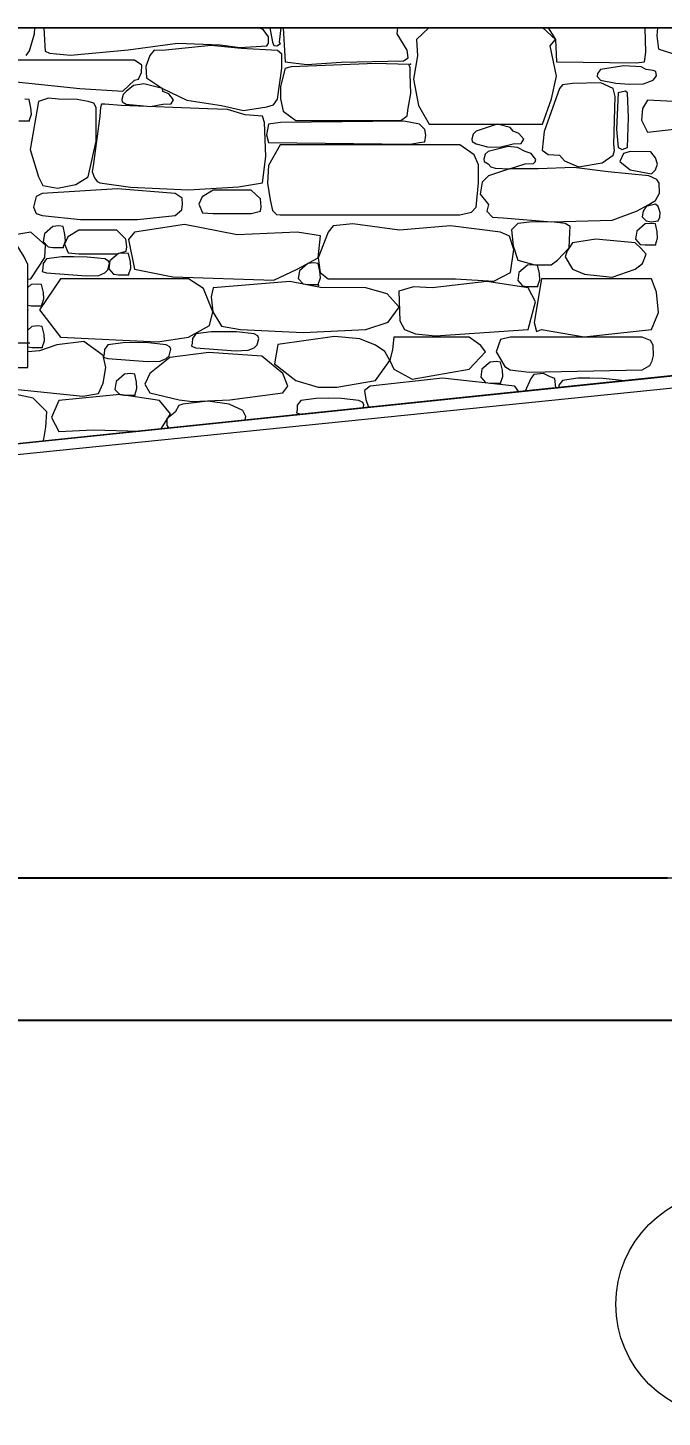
# Model space of a CAD drawing. Header units: millimetres. Extents: x 2399 to 111977, y 1313 to 59551.
# Drawn here: x 96279 to 98246, y 26842 to 31148 of the extents above; entities that cross this region are included whole.
import ezdxf

# ---------------------------------------------------------------- set-up
doc = ezdxf.new("R2010")
doc.units = ezdxf.units.MM
doc.layers.add('2D-чертеж - Общий', color=7, linetype='Continuous')
doc.layers.add('dim', color=7, linetype='Continuous')
doc.layers.add('base', color=255, linetype='Continuous', lineweight=0)
doc.layers.add('main line', color=7, linetype='Continuous', lineweight=13)
doc.layers.add('hatch1', color=7, linetype='Continuous', lineweight=20, true_color=0x6a6a6a)
doc.styles.add('СГЕНЕРИР_СТИЛЬ_1', font='georgia.ttf')
doc.dimstyles.new('СГЕНЕРИР_СТИЛЬ__1', dxfattribs={"dimtxt": 200, "dimasz": 190, "dimexe": 0.18, "dimexo": 0.0625, "dimgap": 0.09, "dimtad": 1, "dimtih": 1, "dimtoh": 1, "dimdec": 3, "dimlfac": 0.001, "dimzin": 0, "dimdsep": 46, "dimtxsty": 'СГЕНЕРИР_СТИЛЬ_1', "dimblk": 'ARROWHEAD_6', "dimblk1": 'ARROWHEAD_6', "dimblk2": 'ARROWHEAD_6', "dimcen": 0.09, "dimse1": 1, "dimse2": 1, "dimclrd": 7, "dimclre": 7, "dimclrt": 7, "dimadec": 0, "dimazin": 0, "dimtfac": 1, "dimtdec": 4, "dimtmove": 0, "dimatfit": 3, "dimfxl": 1, "dimtolj": 1, "dimtzin": 0, "dimarcsym": 0})

# ---------------------------------------------------------------- blocks, each defined once
blk = doc.blocks.new('*X19')
at = {"layer": 'hatch1', "color": 251, "linetype": 'Continuous', "lineweight": 20, "true_color": 0x6a6a6a}
for p, q in [((96342.4, 7714.3), (96358, 7766.6)), ((96358, 7766.6), (96359.2, 7785.2)), ((96386.8, 7785.2), (96390, 7729.5)), ((97066.7, 7779.4), (97053.8, 7785.2)), ((97083.2, 7756.7), (97066.7, 7779.4)), ((97082.9, 7737.3), (97083.2, 7756.7)), ((97087.6, 7785.2), (97095.5, 7741.1)), ((97117.9, 7741.1), (97123, 7785.2)), ((97128.6, 7785.2), (97134.8, 7679.6)), ((97482.5, 7766.2), (97484.7, 7785.2)), ((97513.8, 7716.2), (97482.5, 7766.2)), ((97580.3, 7785.2), (97541.8, 7748.6)), ((97973, 7749.2), (97933.7, 7785.2)), ((97950.3, 7785.2), (97973, 7749.2)), ((98252.8, 7709.7), (98250.9, 7785.2)), ((98288.8, 7760.3), (98290.5, 7785.2)), ((98293.9, 7718.7), (98288.8, 7760.3)), ((96332.1, 7699.7), (96342.4, 7714.3)), ((96390, 7729.5), (96391.4, 7713.1)), ((96391.4, 7713.1), (96404.8, 7706.7)), ((96469.9, 7700.2), (96648.7, 7717.1)), ((96648.7, 7717.1), (96801.1, 7737.6)), ((96728.7, 7715.9), (96715.2, 7699)), ((96754.3, 7714.9), (96728.7, 7715.9)), ((96906, 7730), (96754.3, 7714.9)), ((96801.1, 7737.6), (96934, 7732.3)), ((96998.8, 7721), (96906, 7730)), ((96934, 7732.3), (96994, 7723.8)), ((96994, 7723.8), (97077.8, 7729.5)), ((97110.8, 7714.9), (96998.8, 7721)), ((97077.8, 7729.5), (97082.9, 7737.3)), ((97095.5, 7741.1), (97100, 7730.2)), ((97100, 7730.2), (97109.3, 7728.9)), ((97109.3, 7728.9), (97120.5, 7736.4)), ((97124.4, 7703.7), (97110.8, 7714.9)), ((97120.5, 7736.4), (97117.9, 7741.1)), ((97516.6, 7691.8), (97513.8, 7716.2)), ((97541.8, 7748.6), (97545, 7698.4)), ((97957.1, 7729.6), (97973, 7749.2)), ((97976.6, 7635.2), (97957.1, 7729.6)), ((97973, 7749.2), (97976.8, 7680)), ((98249.6, 7680), (98252.8, 7709.7)), ((98293.9, 7718.7), (98346.1, 7702.1)), ((96667.9, 7685.2), (96251.4, 7685.2)), ((96404.8, 7706.7), (96469.9, 7700.2)), ((96690.1, 7669.3), (96667.9, 7685.2)), ((96689.4, 7646.9), (96690.1, 7669.3)), ((96715.2, 7699), (96702.9, 7665.3)), ((96702.9, 7665.3), (96704.8, 7630.6)), ((97124.4, 7690.2), (97124.4, 7703.7)), ((97124.6, 7660.2), (97124.4, 7690.2)), ((97134.8, 7679.6), (97202.6, 7671.6)), ((97134.8, 7660.1), (97154.4, 7665.1)), ((97154.4, 7665.1), (97414.7, 7675.2)), ((97202.6, 7671.6), (97309.1, 7678.8)), ((97309.1, 7678.8), (97501.5, 7682.4)), ((97414.7, 7675.2), (97518.9, 7672.4)), ((97501.5, 7682.4), (97516.6, 7691.8)), ((97523.1, 7660.9), (97518.9, 7672.4)), ((97545, 7698.4), (97532.8, 7626.1)), ((97976.8, 7680), (98223.4, 7676.8)), ((98185.3, 7667.4), (98112.8, 7656.2)), ((98238.8, 7664.4), (98185.3, 7667.4)), ((98223.4, 7676.8), (98249.6, 7680)), ((98253.9, 7656.2), (98238.8, 7664.4)), ((96251.4, 7622.5), (96498.4, 7596.6)), ((96631.5, 7588.6), (96667.9, 7622.5)), ((96667.9, 7622.5), (96680.2, 7626.3)), ((96680.2, 7626.3), (96689.4, 7646.9)), ((96704.8, 7630.6), (96754.3, 7597.2)), ((97110.8, 7564.4), (97124.6, 7660.2)), ((97134.8, 7660.1), (97120.2, 7602.8)), ((97522.5, 7641), (97523.1, 7660.9)), ((97524.9, 7581.3), (97522.5, 7641)), ((97532.8, 7626.1), (97548.5, 7544.8)), ((97961.1, 7565.5), (97976.6, 7635.2)), ((98103.4, 7644), (98102.2, 7634.3)), ((98102.2, 7634.3), (98112.8, 7622.5)), ((98112.8, 7656.2), (98103.4, 7644)), ((98112.8, 7622.5), (98159.8, 7613.2)), ((98246.2, 7611.9), (98276.5, 7622.5)), ((98276.2, 7652.6), (98253.9, 7656.2)), ((98283.9, 7649.3), (98276.2, 7652.6)), ((98276.5, 7622.5), (98286.5, 7636.6)), ((98286.5, 7636.6), (98283.9, 7649.3)), ((96498.4, 7596.6), (96631.5, 7588.6)), ((96632.4, 7578.3), (96628.3, 7563)), ((96641.9, 7587.5), (96632.4, 7578.3)), ((96664.8, 7606.6), (96641.9, 7587.5)), ((96696.8, 7612), (96664.8, 7606.6)), ((96754.3, 7597.2), (96696.8, 7612)), ((96754.3, 7597.2), (96830.2, 7560.7)), ((96756.1, 7587.5), (96754.3, 7597.2)), ((96774.5, 7580.5), (96756.1, 7587.5)), ((96789.2, 7562.4), (96774.5, 7580.5)), ((97120.2, 7602.8), (97120.5, 7565.3)), ((97516.2, 7535.7), (97524.9, 7581.3)), ((97986, 7596.8), (97938.5, 7464)), ((97994.9, 7608.6), (97986, 7596.8)), ((98025.5, 7612.2), (97994.9, 7608.6)), ((98114.1, 7614.8), (98025.5, 7612.2)), ((98152.4, 7596.8), (98114.1, 7614.8)), ((98158.4, 7572), (98152.4, 7596.8)), ((98159.8, 7613.2), (98202.8, 7610.1)), ((98167.1, 7583.9), (98162.4, 7470.8)), ((98190.7, 7589.2), (98167.1, 7583.9)), ((98196.3, 7583.9), (98190.7, 7589.2)), ((98199.1, 7507.5), (98196.3, 7583.9)), ((98202.8, 7610.1), (98246.2, 7611.9)), ((96341.1, 7562.5), (96327.9, 7564.1)), ((96346.9, 7537.4), (96341.1, 7562.5)), ((96370.2, 7557.2), (96344.5, 7408.3)), ((96348.1, 7517.8), (96346.9, 7537.4)), ((96401.4, 7567.2), (96370.2, 7557.2)), ((96431.8, 7563.5), (96401.4, 7567.2)), ((96490.4, 7562.7), (96431.8, 7563.5)), ((96524, 7557.2), (96490.4, 7562.7)), ((96541.9, 7551.8), (96524, 7557.2)), ((96548.7, 7538), (96541.9, 7551.8)), ((96549.5, 7433.5), (96548.7, 7538)), ((96562.4, 7538.7), (96560.9, 7511.6)), ((96565.5, 7548.4), (96562.4, 7538.7)), ((96576.2, 7548.7), (96565.5, 7548.4)), ((96626.6, 7544.2), (96576.2, 7548.7)), ((96894.2, 7534.5), (96626.6, 7544.2)), ((96628.3, 7563), (96629.3, 7555.5)), ((96629.3, 7555.5), (96641.9, 7548.6)), ((96641.9, 7548.6), (96717.9, 7541)), ((96717.9, 7541), (96756.1, 7548.6)), ((96756.1, 7548.6), (96781.8, 7549.5)), ((96781.8, 7549.5), (96789.2, 7562.4)), ((96830.2, 7560.7), (96937.2, 7544.4)), ((96937.2, 7544.4), (97005.9, 7529.4)), ((97005.9, 7529.4), (97078.3, 7540.1)), ((97078.3, 7540.1), (97099.2, 7546)), ((97099.2, 7546), (97110.8, 7564.4)), ((97120.5, 7565.3), (97128.6, 7527)), ((97512.8, 7512.5), (97516.2, 7535.7)), ((97548.5, 7544.8), (97581.4, 7486.5)), ((97932.6, 7486.5), (97961.1, 7565.5)), ((98154.6, 7424.9), (98158.4, 7572)), ((98243.3, 7535.2), (98240, 7499.2)), ((98258, 7560.8), (98243.3, 7535.2)), ((98434.5, 7552.1), (98258, 7560.8)), ((96309.4, 7497.1), (96341.1, 7497.1)), ((96341.1, 7497.1), (96348.1, 7517.8)), ((96560.9, 7511.6), (96540.6, 7364.4)), ((96956.5, 7532.1), (96894.2, 7534.5)), ((97011, 7515.8), (96956.5, 7532.1)), ((97065.2, 7511.6), (97011, 7515.8)), ((97071.4, 7491.6), (97065.2, 7511.6)), ((97502.6, 7496), (97120.7, 7491.6)), ((97128.6, 7527), (97168.2, 7497.8)), ((97168.2, 7497.8), (97493.6, 7497.8)), ((97493.6, 7497.8), (97512.8, 7512.5)), ((97551.7, 7486.5), (97502.6, 7496)), ((98196.3, 7414.1), (98199.1, 7507.5)), ((98240, 7499.2), (98258, 7461.4)), ((97074.6, 7386.5), (97071.4, 7491.6)), ((97083.1, 7486.5), (97077.4, 7453.5)), ((97077.4, 7453.5), (97083.1, 7429.6)), ((97120.7, 7491.6), (97083.1, 7486.5)), ((97568.2, 7469.5), (97551.7, 7486.5)), ((97571.4, 7452.1), (97568.2, 7469.5)), ((97568.2, 7431.8), (97571.4, 7452.1)), ((97581.4, 7486.5), (97932.6, 7486.5)), ((97717.8, 7455.8), (97713.7, 7440.5)), ((97727.3, 7465.1), (97717.8, 7455.8)), ((97792.8, 7486.4), (97727.3, 7465.1)), ((97832.5, 7476), (97792.8, 7486.4)), ((97841.5, 7465.1), (97832.5, 7476)), ((97859.9, 7458.1), (97841.5, 7465.1)), ((97874.6, 7439.9), (97859.9, 7458.1)), ((97938.5, 7464), (97931.9, 7405.6)), ((98162.4, 7470.8), (98167.1, 7414.1)), ((98258, 7461.4), (98341.1, 7470.7)), ((96344.5, 7408.3), (96370.2, 7323.5)), ((96524, 7323.5), (96549.5, 7433.5)), ((97120, 7422.5), (97082.9, 7358.9)), ((97083.1, 7429.6), (97523, 7424.3)), ((97677.1, 7422.5), (97120, 7422.5)), ((97523, 7424.3), (97551.7, 7429.6)), ((97551.7, 7429.6), (97568.2, 7431.8)), ((97721.2, 7391.1), (97677.1, 7422.5)), ((97713.7, 7440.5), (97714.7, 7433.1)), ((97714.7, 7433.1), (97727.3, 7426.1)), ((97727.3, 7426.1), (97762.1, 7416.7)), ((97762.1, 7416.7), (97800.1, 7415.2)), ((97826.2, 7417.2), (97764.9, 7402.3)), ((97800.1, 7415.2), (97841.5, 7426.1)), ((97855.4, 7414), (97826.2, 7417.2)), ((97841.5, 7426.1), (97867.2, 7427)), ((97879.1, 7402.3), (97855.4, 7414)), ((97867.2, 7427), (97874.6, 7439.9)), ((97931.9, 7405.6), (97950.4, 7392.1)), ((98156.6, 7405.2), (98154.6, 7424.9)), ((98167.1, 7414.1), (98180.4, 7408)), ((98180.4, 7408), (98196.3, 7414.1)), ((96540.6, 7364.4), (96537.1, 7339.2)), ((97065.2, 7305), (97074.6, 7386.5)), ((97734.3, 7360.7), (97721.2, 7391.1)), ((97755.4, 7393.1), (97751.4, 7377.8)), ((97751.4, 7377.8), (97752.4, 7370.4)), ((97752.4, 7370.4), (97764.9, 7363.4)), ((97764.9, 7402.3), (97755.4, 7393.1)), ((97764.9, 7363.4), (97773.1, 7354.6)), ((97830.2, 7348.4), (97879.1, 7363.4)), ((97897.6, 7395.3), (97879.1, 7402.3)), ((97879.1, 7363.4), (97904.8, 7364.3)), ((97912.3, 7377.2), (97897.6, 7395.3)), ((97904.8, 7364.3), (97910, 7369.5)), ((97910, 7369.5), (97912.3, 7377.2)), ((97950.4, 7392.1), (97986, 7390.8)), ((97986, 7390.8), (98001.3, 7373.1)), ((98001.3, 7373.1), (98044.3, 7354.4)), ((98044.3, 7354.4), (98117.6, 7366.6)), ((98117.6, 7366.6), (98152.4, 7390.8)), ((98152.4, 7390.8), (98156.6, 7405.2)), ((98184, 7395.2), (98173.1, 7370.7)), ((98173.1, 7370.7), (98204.5, 7345.3)), ((98204.5, 7402.3), (98184, 7395.2)), ((98268.4, 7401.3), (98204.5, 7402.3)), ((98283.7, 7382.3), (98268.4, 7401.3)), ((98289.2, 7362.1), (98283.7, 7382.3)), ((96370.2, 7323.5), (96384, 7296)), ((96485.7, 7299.9), (96524, 7323.5)), ((96537.1, 7339.2), (96543.6, 7320.2)), ((96543.6, 7320.2), (96552.6, 7309.2)), ((97082.9, 7358.9), (97079.9, 7304.1)), ((97734.5, 7304.9), (97734.3, 7360.7)), ((97765.6, 7326.8), (97746, 7306.5)), ((97830.2, 7348.4), (97765.6, 7326.8)), ((97773.1, 7354.6), (97786.2, 7350.6)), ((97786.2, 7350.6), (97830.2, 7348.4)), ((97920, 7348.6), (97830.2, 7348.4)), ((98029.8, 7351.8), (97920, 7348.6)), ((98136.5, 7338.7), (98029.8, 7351.8)), ((98262.6, 7326.8), (98136.5, 7338.7)), ((98204.5, 7345.3), (98270.7, 7332.8)), ((98287.1, 7314.8), (98262.6, 7326.8)), ((98270.7, 7332.8), (98283.7, 7345.3)), ((98283.7, 7345.3), (98289.2, 7362.1)), ((96615.2, 7285.7), (96382, 7272)), ((96384, 7296), (96429.1, 7288.6)), ((96429.1, 7288.6), (96485.7, 7299.9)), ((96552.6, 7309.2), (96560.9, 7305)), ((96560.9, 7305), (96655.7, 7291.8)), ((96793.9, 7272), (96615.2, 7285.7)), ((96655.7, 7291.8), (96835.6, 7283.2)), ((96835.6, 7283.2), (96990.3, 7292)), ((96912.1, 7281.9), (96878, 7261.6)), ((97029.6, 7281.9), (96912.1, 7281.9)), ((96990.3, 7292), (97065.2, 7305)), ((97058.3, 7254.8), (97029.6, 7281.9)), ((97079.9, 7304.1), (97088.3, 7252.2)), ((97727.1, 7229.6), (97734.5, 7304.9)), ((97746, 7306.5), (97739.8, 7269.7)), ((98294.2, 7303.5), (98287.1, 7314.8)), ((98295.6, 7272.7), (98294.2, 7303.5)), ((96362.9, 7261.9), (96354.3, 7229.3)), ((96382, 7272), (96362.9, 7261.9)), ((96815.3, 7257.7), (96793.9, 7272)), ((96814.3, 7220.9), (96816.3, 7238.8)), ((96816.3, 7238.8), (96815.3, 7257.7)), ((96878, 7261.6), (96867.5, 7238.3)), ((96867.5, 7238.3), (96878.5, 7211.6)), ((97061.1, 7230.8), (97058.3, 7254.8)), ((97088.3, 7252.2), (97096, 7219.2)), ((97739.8, 7269.7), (97765.6, 7237.7)), ((97765.6, 7237.7), (97760.5, 7216.5)), ((98224.5, 7216.5), (98262.6, 7237.7)), ((98283.2, 7239.1), (98254.3, 7231.8)), ((98262.6, 7237.7), (98282.9, 7249.5)), ((98282.9, 7249.5), (98295.6, 7272.7)), ((98291.4, 7231.8), (98283.2, 7239.1)), ((96354.3, 7229.3), (96363.1, 7209.2)), ((96363.1, 7209.2), (96382, 7203.4)), ((96382, 7203.4), (96500, 7191)), ((96500, 7191), (96677.5, 7191.3)), ((96677.5, 7191.3), (96793.9, 7203.4)), ((96793.9, 7203.4), (96814.3, 7220.9)), ((96878.5, 7211.6), (96912.1, 7209.3)), ((96912.1, 7209.3), (97029.6, 7209.3)), ((97029.6, 7209.3), (97058.9, 7217.3)), ((97058.9, 7217.3), (97061.1, 7230.8)), ((97096, 7219.2), (97107.8, 7206.5)), ((97107.8, 7206.5), (97120, 7206)), ((97120, 7206), (97677.1, 7206)), ((97677.1, 7206), (97712.6, 7213.7)), ((97712.6, 7213.7), (97727.1, 7229.6)), ((97760.5, 7216.5), (97778, 7198.8)), ((97778, 7198.8), (97810.9, 7196)), ((97810.9, 7196), (97960.7, 7184.3)), ((98149.4, 7188.9), (98224.5, 7216.5)), ((98244.7, 7216.9), (98241.9, 7199.4)), ((98241.9, 7199.4), (98254.3, 7187.5)), ((98254.3, 7231.8), (98244.7, 7216.9)), ((98298.1, 7213.2), (98291.4, 7231.8)), ((98291.4, 7187.5), (98297.1, 7198.2)), ((98297.1, 7198.2), (98298.1, 7213.2)), ((96346.9, 7151.4), (96279, 7140.6)), ((96392.4, 7111.2), (96346.9, 7151.4)), ((96414.9, 7169.7), (96388.9, 7147.1)), ((96433.3, 7171.4), (96414.9, 7169.7)), ((96446.6, 7169.7), (96433.3, 7171.4)), ((96452.3, 7144.7), (96446.6, 7169.7)), ((96495.3, 7157.8), (96461.3, 7137.5)), ((96612.8, 7157.8), (96495.3, 7157.8)), ((96641.5, 7130.6), (96612.8, 7157.8)), ((96667.9, 7151.4), (96649.7, 7129)), ((96822.6, 7175.2), (96667.9, 7151.4)), ((96985.7, 7143.5), (96822.6, 7175.2)), ((97172.2, 7151.4), (96985.7, 7143.5)), ((97245.1, 7140.9), (97172.2, 7151.4)), ((97268.5, 7151.4), (97237.7, 7072.6)), ((97283.9, 7171.5), (97268.5, 7151.4)), ((97345.1, 7177.3), (97283.9, 7171.5)), ((97489.5, 7157.8), (97345.1, 7177.3)), ((97648.1, 7171.9), (97489.5, 7157.8)), ((97802.7, 7151.4), (97648.1, 7171.9)), ((97830.4, 7139.1), (97802.7, 7151.4)), ((97856.1, 7178.8), (97837.2, 7159.4)), ((97837.2, 7159.4), (97842.2, 7109.2)), ((97902.2, 7183.7), (97856.1, 7178.8)), ((97969.2, 7182.6), (97902.2, 7183.7)), ((97960.7, 7184.3), (98149.4, 7188.9)), ((98002.8, 7178.8), (97969.2, 7182.6)), ((98019.1, 7169), (98002.8, 7178.8)), ((98015.2, 7103.4), (98018, 7150.5)), ((98018, 7150.5), (98019.1, 7169)), ((98225.2, 7154.9), (98221.5, 7130.4)), ((98251.2, 7177.5), (98225.2, 7154.9)), ((98269.7, 7179.1), (98251.2, 7177.5)), ((98254.3, 7187.5), (98269.5, 7183.7)), ((98269.5, 7183.7), (98291.4, 7187.5)), ((98282.9, 7177.5), (98269.7, 7179.1)), ((98288.7, 7152.4), (98282.9, 7177.5)), ((98289.9, 7132.8), (98288.7, 7152.4)), ((96388.9, 7147.1), (96385.2, 7122.6)), ((96385.2, 7122.6), (96399.9, 7106.3)), ((96389.5, 7073.2), (96392.4, 7111.2)), ((96399.9, 7106.3), (96414.9, 7104.4)), ((96414.9, 7104.4), (96446.6, 7104.4)), ((96446.6, 7104.4), (96453.6, 7125)), ((96461.3, 7137.5), (96450.7, 7114.2)), ((96450.7, 7114.2), (96461.8, 7087.5)), ((96453.6, 7125), (96452.3, 7144.7)), ((96644.4, 7106.7), (96641.5, 7130.6)), ((96642.1, 7093.2), (96644.4, 7106.7)), ((96649.7, 7129), (96667.9, 7037.2)), ((97237.7, 7072.6), (97245.1, 7140.9)), ((97843.8, 7098.5), (97830.4, 7139.1)), ((97842.2, 7109.2), (97856.1, 7064.6)), ((98025.5, 7119.1), (98009.3, 7093.6)), ((98098, 7130.3), (98025.5, 7119.1)), ((98220.4, 7119.1), (98098, 7130.3)), ((98238.2, 7102), (98220.4, 7119.1)), ((98221.5, 7130.4), (98236.2, 7114.1)), ((98236.2, 7114.1), (98251.2, 7112.2)), ((98251.2, 7112.2), (98282.9, 7112.2)), ((98282.9, 7112.2), (98289.9, 7132.8)), ((96346.9, 7006.9), (96389.5, 7073.2)), ((96395.3, 7068.8), (96384.2, 7054.3)), ((96442.6, 7075), (96395.3, 7068.8)), ((96480.1, 7075.2), (96442.6, 7075)), ((96461.8, 7087.5), (96495.3, 7085.2)), ((96521, 7074.9), (96480.1, 7075.2)), ((96495.3, 7085.2), (96612.8, 7085.2)), ((96575.6, 7068.8), (96521, 7074.9)), ((96587.3, 7062.4), (96575.6, 7068.8)), ((96590.7, 7054.7), (96587.3, 7062.4)), ((96591.7, 7062.8), (96588, 7038.2)), ((96617.8, 7085.4), (96591.7, 7062.8)), ((96612.8, 7085.2), (96642.1, 7093.2)), ((96636.2, 7087), (96617.8, 7085.4)), ((96649.4, 7085.4), (96636.2, 7087)), ((96655.2, 7060.3), (96649.4, 7085.4)), ((97172.2, 7037.2), (97237.7, 7072.6)), ((97237.7, 7072.6), (97243.8, 7026.7)), ((97833.9, 7027.1), (97843.8, 7098.5)), ((97856.1, 7064.6), (97909.6, 7050.3)), ((97959.5, 7050.9), (97979.6, 7064.6)), ((97979.6, 7064.6), (98015.2, 7103.4)), ((98009.3, 7093.6), (98002.8, 7075.6)), ((98002.8, 7075.6), (98025.5, 7037.2)), ((98254.3, 7083.6), (98238.2, 7102)), ((98242.8, 7055), (98254.3, 7083.6)), ((96383.8, 7040.4), (96382, 7030.5)), ((96382, 7030.5), (96395.3, 7025.6)), ((96384.2, 7054.3), (96383.8, 7040.4)), ((96395.3, 7025.6), (96518.2, 7016.6)), ((96518.2, 7016.6), (96557.6, 7018.1)), ((96557.6, 7018.1), (96575.6, 7025.6)), ((96575.6, 7025.6), (96585.4, 7034.8)), ((96585.4, 7034.8), (96590.7, 7054.7)), ((96588, 7038.2), (96602.8, 7022)), ((96602.8, 7022), (96617.8, 7020.1)), ((96617.8, 7020.1), (96649.4, 7020.1)), ((96649.4, 7020.1), (96656.4, 7040.7)), ((96656.4, 7040.7), (96655.2, 7060.3)), ((96667.9, 7037.2), (96786.3, 7013.5)), ((97099.9, 7003.6), (97172.2, 7037.2)), ((97179.4, 7032.4), (97175.7, 7007.8)), ((97205.4, 7055), (97179.4, 7032.4)), ((97223.9, 7056.6), (97205.4, 7055)), ((97237.3, 7055), (97223.9, 7056.6)), ((97242.8, 7030.8), (97237.3, 7055)), ((97244.1, 7010.3), (97242.8, 7030.8)), ((97243.8, 7026.7), (97268.5, 7006.9)), ((97782.3, 7000.3), (97833.9, 7027.1)), ((97859.8, 7026.5), (97856.1, 7001.9)), ((97885.9, 7049.1), (97859.8, 7026.5)), ((97904.3, 7050.7), (97885.9, 7049.1)), ((97917.5, 7049.1), (97904.3, 7050.7)), ((97909.6, 7050.3), (97959.5, 7050.9)), ((97923.3, 7024), (97917.5, 7049.1)), ((97924.5, 7004.4), (97923.3, 7024)), ((98025.5, 7037.2), (98062.8, 7021.7)), ((98062.8, 7021.7), (98149.2, 7012.9)), ((98149.2, 7012.9), (98220.4, 7037.2)), ((98220.4, 7037.2), (98242.8, 7055)), ((96337, 7006.1), (96346.9, 7006.9)), ((96347.9, 6989.5), (96337, 6980)), ((96366.3, 6991.1), (96347.9, 6989.5)), ((96379.6, 6989.5), (96366.3, 6991.1)), ((96438.9, 7006.9), (96373.5, 6910.9)), ((96385.3, 6964.4), (96379.6, 6989.5)), ((96835.6, 7006.9), (96438.9, 7006.9)), ((96786.3, 7013.5), (97099.9, 7003.6)), ((96881.5, 6977), (96835.6, 7006.9)), ((96910.9, 6905.2), (96881.5, 6977)), ((96912.1, 6979.8), (96905.2, 6951.4)), ((97149.4, 6999.2), (96912.1, 6979.8)), ((97244.9, 6980.8), (97149.4, 6999.2)), ((97175.7, 7007.8), (97190.4, 6991.6)), ((97190.4, 6991.6), (97205.4, 6989.6)), ((97205.4, 6989.6), (97237.1, 6989.6)), ((97237.1, 6989.6), (97244.1, 7010.3)), ((97385.1, 6979.8), (97244.9, 6980.8)), ((97268.5, 7006.9), (97663.4, 7007.5)), ((97451.3, 6960.6), (97385.1, 6979.8)), ((97533.1, 6982.4), (97487.2, 6968.6)), ((97590.7, 6979.8), (97533.1, 6982.4)), ((97760.1, 6999.2), (97590.7, 6979.8)), ((97663.4, 7007.5), (97782.3, 7000.3)), ((97888.3, 6979.8), (97760.1, 6999.2)), ((97856.1, 7001.9), (97870.9, 6985.7)), ((97870.9, 6985.7), (97885.9, 6983.7)), ((97885.9, 6983.7), (97917.5, 6983.7)), ((97910.7, 6936.1), (97888.3, 6979.8)), ((97929.9, 7006.9), (97906.9, 6871.5)), ((97917.5, 6983.7), (97924.5, 7004.4)), ((98271, 7006.9), (97929.9, 7006.9)), ((98286.8, 6965.9), (98271, 7006.9)), ((96379.6, 6924.1), (96386.6, 6944.8)), ((96386.6, 6944.8), (96385.3, 6964.4)), ((96905.2, 6951.4), (96910.9, 6905.2)), ((97488.8, 6919.7), (97451.3, 6960.6)), ((97487.2, 6968.6), (97490.7, 6877.6)), ((97888.3, 6850.4), (97910.7, 6936.1)), ((98292.9, 6902.5), (98286.8, 6965.9)), ((96337, 6925.6), (96347.9, 6924.1)), ((96338.3, 6910.1), (96337, 6911.1)), ((96337, 6907.2), (96338.3, 6910.1)), ((96347.9, 6924.1), (96379.6, 6924.1)), ((96373.5, 6910.9), (96438.9, 6826)), ((96900.2, 6863.1), (96910.9, 6905.2)), ((96910.9, 6905.2), (96937.6, 6860.4)), ((97454.4, 6873.4), (97488.8, 6919.7)), ((98271, 6850.4), (98292.9, 6902.5)), ((96350, 6859.8), (96337, 6848.5)), ((96368.4, 6861.4), (96350, 6859.8)), ((96381.7, 6859.8), (96368.4, 6861.4)), ((96387.4, 6834.8), (96381.7, 6859.8)), ((96835.6, 6826), (96900.2, 6863.1)), ((96937.6, 6860.4), (96996.5, 6850.4)), ((96996.5, 6850.4), (97190.6, 6840.6)), ((97190.6, 6840.6), (97385.1, 6850.4)), ((97385.1, 6850.4), (97454.4, 6873.4)), ((97490.7, 6877.6), (97505.2, 6850.4)), ((97505.2, 6850.4), (97539.6, 6836.4)), ((97600.7, 6831), (97888.3, 6850.4)), ((97906.9, 6871.5), (97914.1, 6844)), ((97914.1, 6844), (97929.9, 6850.4)), ((97929.9, 6850.4), (98062.4, 6828)), ((98062.4, 6828), (98271, 6850.4)), ((96427, 6802.8), (96372.9, 6783.9)), ((96381.7, 6794.5), (96388.7, 6815.1)), ((96388.7, 6815.1), (96387.4, 6834.8)), ((96511, 6813.3), (96427, 6802.8)), ((96438.9, 6826), (96739.3, 6811.9)), ((96571, 6769.5), (96511, 6813.3)), ((96585.5, 6803.1), (96574.4, 6788.6)), ((96632.8, 6809.3), (96585.5, 6803.1)), ((96670.3, 6809.6), (96632.8, 6809.3)), ((96711.2, 6809.2), (96670.3, 6809.6)), ((96765.8, 6803.1), (96711.2, 6809.2)), ((96739.3, 6811.9), (96835.6, 6826)), ((96777.5, 6796.7), (96765.8, 6803.1)), ((96846.9, 6808.3), (96845.1, 6798.4)), ((96847.3, 6822.2), (96846.9, 6808.3)), ((96858.4, 6836.8), (96847.3, 6822.2)), ((96905.7, 6843), (96858.4, 6836.8)), ((96943.2, 6843.2), (96905.7, 6843)), ((96984, 6842.9), (96943.2, 6843.2)), ((97038.6, 6836.8), (96984, 6842.9)), ((97050.4, 6830.3), (97038.6, 6836.8)), ((97048.5, 6802.7), (97053.8, 6822.6)), ((97053.8, 6822.6), (97050.4, 6830.3)), ((97111.8, 6804), (97102, 6744.3)), ((97287.7, 6828.3), (97111.8, 6804)), ((97366.5, 6821.8), (97287.7, 6828.3)), ((97415.2, 6801.3), (97366.5, 6821.8)), ((97471.8, 6826), (97468.1, 6788.6)), ((97705.4, 6826), (97471.8, 6826)), ((97539.6, 6836.4), (97600.7, 6831)), ((97741.4, 6800.8), (97705.4, 6826)), ((97802.3, 6819.3), (97789.5, 6781.4)), ((97832.2, 6826), (97802.3, 6819.3)), ((98242.1, 6826), (97832.2, 6826)), ((98268, 6816.3), (98242.1, 6826)), ((98275.6, 6801.3), (98268, 6816.3)), ((96337, 6796.2), (96350, 6794.5)), ((96372.9, 6783.9), (96337, 6781.5)), ((96350, 6794.5), (96381.7, 6794.5)), ((96579.3, 6732.4), (96571, 6769.5)), ((96574, 6774.7), (96572.2, 6764.8)), ((96572.2, 6764.8), (96585.5, 6759.9)), ((96574.4, 6788.6), (96574, 6774.7)), ((96585.5, 6759.9), (96708.4, 6750.9)), ((96777.1, 6763.4), (96715.2, 6713.9)), ((96747.8, 6752.4), (96765.8, 6759.9)), ((96765.8, 6759.9), (96775.6, 6769.1)), ((96775.6, 6769.1), (96780.9, 6789)), ((96898.3, 6779.4), (96777.1, 6763.4)), ((96780.9, 6789), (96777.5, 6796.7)), ((96845.1, 6798.4), (96858.4, 6793.5)), ((96858.4, 6793.5), (96981.3, 6784.5)), ((97062.6, 6768), (96898.3, 6779.4)), ((96981.3, 6784.5), (97020.7, 6786.1)), ((97020.7, 6786.1), (97038.6, 6793.5)), ((97038.6, 6793.5), (97048.5, 6802.7)), ((97127.6, 6713.9), (97062.6, 6768)), ((97444, 6782.1), (97415.2, 6801.3)), ((97459.7, 6753.8), (97444, 6782.1)), ((97468.1, 6788.6), (97459.7, 6753.8)), ((97705.4, 6726.9), (97756.3, 6780.6)), ((97756.3, 6780.6), (97741.4, 6800.8)), ((97789.5, 6781.4), (97816, 6735.5)), ((98273.4, 6753), (98276.8, 6769.5)), ((98276.8, 6769.5), (98275.6, 6801.3)), ((96571, 6684.1), (96579.3, 6732.4)), ((96708.4, 6750.9), (96747.8, 6752.4)), ((97102, 6744.3), (97168.2, 6692.7)), ((97415.2, 6692.7), (97459.7, 6753.8)), ((97459.7, 6753.8), (97471.8, 6726.9)), ((97471.8, 6726.9), (97528.5, 6696.5)), ((97528.5, 6696.5), (97705.4, 6726.9)), ((97745, 6726.9), (97741.3, 6702.3)), ((97771, 6749.5), (97745, 6726.9)), ((97789.4, 6751.1), (97771, 6749.5)), ((97802.7, 6749.5), (97789.4, 6751.1)), ((97808.5, 6724.4), (97802.7, 6749.5)), ((97809.7, 6704.8), (97808.5, 6724.4)), ((97816, 6735.5), (97832.2, 6725)), ((97832.2, 6725), (97891.3, 6717.8)), ((97891.3, 6717.8), (98242.1, 6725)), ((98242.1, 6725), (98265.8, 6739.2)), ((98265.8, 6739.2), (98273.4, 6753)), ((96556.7, 6652.4), (96571, 6684.1)), ((96610.8, 6689.2), (96607.2, 6664.6)), ((96636.9, 6711.8), (96610.8, 6689.2)), ((96655.3, 6713.4), (96636.9, 6711.8)), ((96668.6, 6711.8), (96655.3, 6713.4)), ((96674.3, 6686.7), (96668.6, 6711.8)), ((96675.6, 6667.1), (96674.3, 6686.7)), ((96715.2, 6713.9), (96699.9, 6681.2)), ((96699.9, 6681.2), (96715.2, 6654)), ((97143.6, 6674.3), (97127.6, 6713.9)), ((97127.6, 6654), (97143.6, 6674.3)), ((97168.2, 6692.7), (97237.7, 6671.3)), ((97295, 6672), (97415.2, 6692.7)), ((97398.6, 6674.8), (97381, 6661.2)), ((97622.9, 6699.2), (97398.6, 6674.8)), ((97846.8, 6674.8), (97622.9, 6699.2)), ((97741.3, 6702.3), (97756, 6686.1)), ((97756, 6686.1), (97771, 6684.1)), ((97771, 6684.1), (97802.7, 6684.1)), ((97802.7, 6684.1), (97809.7, 6704.8)), ((97859.3, 6657.5), (97846.8, 6674.8)), ((97896.3, 6698.6), (97878.9, 6659.5)), ((97905.8, 6710.3), (97896.3, 6698.6)), ((97936, 6713.9), (97905.8, 6710.3)), ((97957.2, 6703.8), (97936, 6713.9)), ((97970.9, 6698.6), (97957.2, 6703.8)), ((97974.7, 6669.5), (97970.9, 6698.6)), ((97983.8, 6678.2), (97983.6, 6670.4)), ((97994.9, 6692.7), (97983.8, 6678.2)), ((98042.2, 6699), (97994.9, 6692.7)), ((98079.7, 6699.2), (98042.2, 6699)), ((98120.6, 6698.9), (98079.7, 6699.2)), ((98186.8, 6691.4), (98120.6, 6698.9)), ((98179, 6690.6), (98175.2, 6692.7)), ((96353.7, 6637.9), (96262.1, 6657.6)), ((96286.1, 6666), (96508.1, 6643.5)), ((96396.2, 6595), (96353.7, 6637.9)), ((96433.7, 6630.7), (96410.1, 6577.8)), ((96621.9, 6648.4), (96433.7, 6630.7)), ((96508.1, 6643.5), (96556.7, 6652.4)), ((96607.2, 6664.6), (96621.9, 6648.4)), ((96621.9, 6648.4), (96636.9, 6646.4)), ((96745.6, 6630.7), (96621.9, 6648.4)), ((96636.9, 6646.4), (96668.6, 6646.4)), ((96668.6, 6646.4), (96675.6, 6667.1)), ((96715.2, 6654), (96806.2, 6631.9)), ((96779.1, 6589), (96745.6, 6630.7)), ((96806.2, 6631.9), (96847.4, 6627.5)), ((96847.4, 6627.5), (96963.2, 6632.7)), ((96963.2, 6632.7), (97127.6, 6654)), ((97183.7, 6630.7), (97172.6, 6616.2)), ((97231, 6636.9), (97183.7, 6630.7)), ((97268.5, 6637.1), (97231, 6636.9)), ((97237.7, 6671.3), (97295, 6672)), ((97309.3, 6636.8), (97268.5, 6637.1)), ((97363.9, 6630.7), (97309.3, 6636.8)), ((97375.7, 6624.2), (97363.9, 6630.7)), ((97381, 6661.2), (97385.1, 6633.2)), ((97385.1, 6633.2), (97393.2, 6609.2)), ((96392.6, 6548), (96396.2, 6595)), ((96751, 6542.6), (96779.1, 6589)), ((96793.9, 6594.5), (96768.5, 6573.2)), ((96805.7, 6614.5), (96793.9, 6594.5)), ((96817.7, 6618.8), (96805.7, 6614.5)), ((96895.2, 6628.1), (96817.7, 6618.8)), ((96960.9, 6618.8), (96895.2, 6628.1)), ((97003.5, 6599.2), (96960.9, 6618.8)), ((97012.8, 6580.9), (97003.5, 6599.2)), ((97172.2, 6602.2), (97170.4, 6592.4)), ((97170.4, 6592.4), (97183.7, 6587.5)), ((97172.6, 6616.2), (97172.2, 6602.2)), ((97379.1, 6616.6), (97375.7, 6624.2)), ((97376.7, 6607.5), (97379.1, 6616.6)), ((96387, 6510.2), (96392.6, 6548)), ((96410.1, 6577.8), (96433.7, 6533.8)), ((96768.5, 6573.2), (96768.4, 6552.5)), ((96768.4, 6552.5), (96773.9, 6545)), ((97011.5, 6569.6), (97012.8, 6580.9)), ((97183.7, 6587.5), (97183.8, 6587.5)), ((96383.3, 6504.5), (96387, 6510.2)), ((96433.7, 6533.8), (96539.5, 6539.5)), ((96539.5, 6539.5), (96682.9, 6535.5))]:
    blk.add_line(p, q, dxfattribs=at)
for p in [(97523.7, 7672.6), (96341.1, 7497.1), (96446.6, 7104.4), (98282.9, 7112.2), (96649.4, 7020.1), (97237.1, 6989.6), (97238, 6986.4), (97917.5, 6983.7), (96379.6, 6924.1), (96381.7, 6794.5), (97802.7, 6684.1), (96668.6, 6646.4)]:
    blk.add_point(p, dxfattribs=at)
blk = doc.blocks.new('Штриховка_10', base_point=(0, 2500))
at = {"layer": 'base', "color": 255, "linetype": 'Continuous', "lineweight": 0}
for p, q in [((93209.7, 7785.2), (98807.9, 7785.2)), ((96337, 6732), (96337, 7051.6)), ((98807.9, 6755.9), (93209.7, 6175.4)), ((95694.1, 6732), (96337, 6732))]:
    blk.add_line(p, q, dxfattribs=at)
blk.add_arc((96015.5, 6911.3), 350.7, 23.5796, 156.4204, dxfattribs=at)
at = {"layer": 'hatch1', "color": 251, "linetype": 'Continuous', "lineweight": 20, "true_color": 0x6a6a6a}
blk.add_blockref('*X19', (0, 0), dxfattribs=at)
blk = doc.blocks.new('Line15', base_point=(98510.6, 4817.6))
at = {"layer": 'main line', "color": 7, "linetype": 'Continuous', "lineweight": 13}
blk.add_line((98510.6, 4817.6), (98510.6, 4179.6), dxfattribs=at)
blk.add_circle((98510.6, 3829.6), 350, dxfattribs=at)
blk = doc.blocks.new('ARROWHEAD_6')
at = {"color": 0, "linetype": 'Continuous', "lineweight": 0}
for p, q in [((-0.5, -0.5), (0.5, 0.5)), ((0, 0), (-1, 0))]:
    blk.add_line(p, q, dxfattribs=at)
blk = doc.blocks.new('*D410')
at = {"layer": 'Defpoints', "color": 0, "linetype": 'Continuous', "transparency": 16777216}
for p in [(98452.8, 28926.9), (93442, 28753.6), (93442, 28512.1)]:
    blk.add_point(p, dxfattribs=at)
at = {"layer": 'dim', "color": 7, "linetype": 'Continuous', "lineweight": -2, "transparency": 16777216}
blk.add_line((98262.8, 28512.1), (93632, 28512.1), dxfattribs=at)
at = {"layer": 'dim', "color": 7, "linetype": 'Continuous', "lineweight": -2, "transparency": 16777216, "xscale": 190, "yscale": 190, "zscale": 190, "rotation": 180}
blk.add_blockref('ARROWHEAD_6', (93442, 28512.1), dxfattribs=at)
at = {"layer": 'dim', "color": 7, "linetype": 'Continuous', "lineweight": -2, "transparency": 16777216, "xscale": 190, "yscale": 190, "zscale": 190}
blk.add_blockref('ARROWHEAD_6', (98452.8, 28512.1), dxfattribs=at)
at = {"layer": 'dim', "color": 7, "linetype": 'Continuous', "lineweight": 13, "transparency": 16777216, "insert": (95900.4, 28637.6), "char_height": 200, "attachment_point": 5, "style": 'СГЕНЕРИР_СТИЛЬ_1'}
blk.add_mtext('\\A1;5,000', dxfattribs=at)
blk = doc.blocks.new('*D412')
at = {"layer": 'Defpoints', "color": 0, "linetype": 'Continuous', "transparency": 16777216}
for p in [(89440, 28087.1), (89440, 28071.1), (109019.8, 28052.4)]:
    blk.add_point(p, dxfattribs=at)
at = {"layer": 'dim', "color": 7, "linetype": 'Continuous', "lineweight": -2, "transparency": 16777216}
blk.add_line((108829.8, 28071.1), (89630, 28071.1), dxfattribs=at)
at = {"layer": 'dim', "color": 7, "linetype": 'Continuous', "lineweight": -2, "transparency": 16777216, "xscale": 190, "yscale": 190, "zscale": 190, "rotation": 180}
blk.add_blockref('ARROWHEAD_6', (89440, 28071.1), dxfattribs=at)
at = {"layer": 'dim', "color": 7, "linetype": 'Continuous', "lineweight": -2, "transparency": 16777216, "xscale": 190, "yscale": 190, "zscale": 190}
blk.add_blockref('ARROWHEAD_6', (109019.8, 28071.1), dxfattribs=at)
at = {"layer": 'dim', "color": 7, "linetype": 'Continuous', "lineweight": 13, "transparency": 16777216, "insert": (99203.8, 28196.9), "char_height": 200, "attachment_point": 5, "style": 'СГЕНЕРИР_СТИЛЬ_1'}
blk.add_mtext('\\A1;19,500', dxfattribs=at)

msp = doc.modelspace()

# ---------------------------------------------------------------- linework, layer by layer
at = {"layer": 'hatch1', "color": 251, "linetype": 'Continuous', "lineweight": 20, "true_color": 0x6a6a6a}
msp.add_line((96285.3257, 30169.9851), (95638.8743, 30169.9851), dxfattribs=at)
at = {"layer": 'main line', "color": 7, "linetype": 'Continuous', "lineweight": 13}
for p, q in [((106813.5056, 31147.551), (89030.1664, 31147.551)), ((98275.7859, 31147.551), (93275.7859, 31147.551)), ((93152.0194, 29537.0218), (102647.1732, 30522.2815)), ((102636.1216, 30474.8223), (93152.0194, 29508.6611))]:
    msp.add_line(p, q, dxfattribs=at)

# ---------------------------------------------------------------- block references
at = {"layer": '2D-чертеж - Общий', "color": 7, "linetype": 'Continuous', "lineweight": 13}
msp.add_blockref('Line15', (98452.8454, 28179.9751), dxfattribs=at)
at = {"layer": 'hatch1', "color": 251, "linetype": 'Continuous', "lineweight": 20, "true_color": 0x6a6a6a}
msp.add_blockref('Штриховка_10', (-57.7281, 25862.3784), dxfattribs=at)

# ---------------------------------------------------------------- dimensions: what is measured, and where the dimension line sits
at = {"layer": 'dim', "color": 7, "linetype": 'Continuous', "lineweight": 13}
for base, p1, p2, text, picture, middle in [((93442.04, 28512.1326), (98452.8454, 28926.9219), (93442.04, 28753.5503), '5,000', '*D410', (95900.4127, 28512.1326)), ((89439.9716, 28071.0725), (109019.8291, 28052.4327), (89439.9716, 28087.107), '19,500', '*D412', (99203.8324, 28071.0725))]:
    dim = msp.add_linear_dim(base=base, p1=p1, p2=p2, angle=180, text=text, dimstyle='СГЕНЕРИР_СТИЛЬ__1', dxfattribs=at)
    dim.commit()
    dim.dimension.update_dxf_attribs({"geometry": picture, "text_midpoint": middle, "dimtype": 160})

doc.saveas('drawing.dxf')
